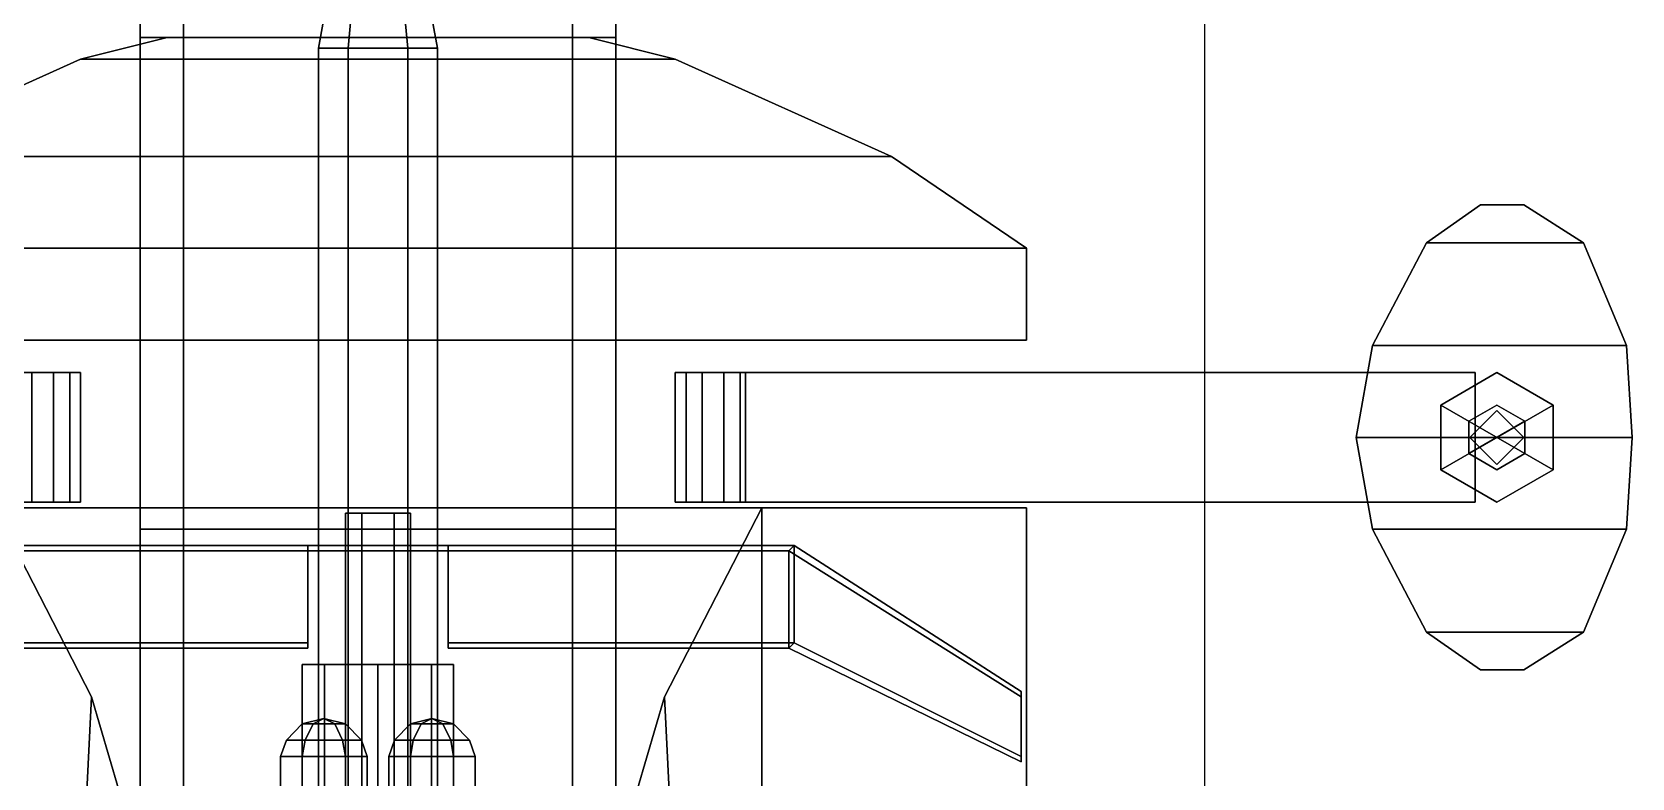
# Model space of a CAD drawing. Header units: millimetres. Extents: x -4.7 to 3, y -10.5 to 11.8.
# Drawn here: x -0.64 to 2.32, y -1.49 to -0.11 of the extents above; entities that cross this region are included whole.
import ezdxf

# ---------------------------------------------------------------- set-up
doc = ezdxf.new("R2010")
doc.units = ezdxf.units.MM
for name, color, linetype in [('drawing', 9, 'Continuous'), ('f2', 8, 'Continuous'), ('foldables', 8, 'Continuous'), ('gun', 1, 'Continuous'), ('sleeve', 5, 'Continuous'), ('supports', 5, 'Continuous'), ('turret', 2, 'Continuous')]:
    doc.layers.add(name, color=color, linetype=linetype)
picture_1 = doc.add_image_def('image1.gif', size_in_pixel=(980, 444))

msp = doc.modelspace()

# ---------------------------------------------------------------- linework, layer by layer
for points in [[(-0.44, 2.97, 0.77), (-0.44, -3.66, 0.77), (-0.44, -3.66, 1.06), (-0.44, 2.97, 1.06)], [(-0.44, -3.66, 1.06), (-0.36, -3.66, 1.06), (-0.36, 2.97, 1.06), (-0.44, 2.97, 1.06)], [(-0.36, 2.97, 0.77), (-0.36, -3.66, 0.77), (-0.44, -3.66, 0.77), (-0.44, 2.97, 0.77)], [(-0.36, 2.97, 1.06), (-0.36, -3.66, 1.06), (-0.36, -3.66, 0.77), (-0.36, 2.97, 0.77)], [(0.44, 2.97, 0.77), (0.44, -3.66, 0.77), (0.36, -3.66, 0.77), (0.36, 2.97, 0.77)], [(0.36, -3.66, 1.06), (0.44, -3.66, 1.06), (0.44, 2.97, 1.06), (0.36, 2.97, 1.06)], [(0.36, 2.97, 0.77), (0.36, -3.66, 0.77), (0.36, -3.66, 1.06), (0.36, 2.97, 1.06)], [(0.44, 2.97, 1.06), (0.44, -3.66, 1.06), (0.44, -3.66, 0.77), (0.44, 2.97, 0.77)], [(-0.55, -0.16, 1.27), (0.55, -0.16, 1.27), (0.39, -0.12, 1.27), (-0.39, -0.12, 1.27)], [(0.39, -0.12, 1.23), (0.55, -0.16, 1.23), (-0.55, -0.16, 1.23), (-0.39, -0.12, 1.23)], [(-0.39, -0.12, 1.23), (-0.55, -0.16, 1.23), (-0.55, -0.16, 1.27), (-0.39, -0.12, 1.27)], [(0.44, -0.12, 1.23), (0.44, -0.12, 1.06), (-0.44, -0.12, 1.06), (-0.44, -0.12, 1.23)], [(-0.44, -0.12, 1.06), (-0.44, -0.68, 1.06), (-0.44, -0.68, 1.23), (-0.44, -0.12, 1.23)], [(-0.39, -0.12, 1.27), (0.39, -0.12, 1.27), (0.39, -0.12, 1.23), (-0.39, -0.12, 1.23)], [(0.36, -0.12, 1.06), (0.36, -0.68, 1.06), (-0.36, -0.68, 1.06), (-0.36, -0.12, 1.06)], [(0.39, -0.12, 1.27), (0.55, -0.16, 1.27), (0.55, -0.16, 1.23), (0.39, -0.12, 1.23)], [(0.44, -0.68, 1.23), (0.44, -0.68, 1.06), (0.44, -0.12, 1.06), (0.44, -0.12, 1.23)], [(0.55, -0.16, 1.23), (0.95, -0.34, 1.23), (-0.95, -0.34, 1.23), (-0.55, -0.16, 1.23)], [(-0.95, -0.34, 1.27), (0.95, -0.34, 1.27), (0.55, -0.16, 1.27), (-0.55, -0.16, 1.27)], [(-0.55, -0.16, 1.23), (-0.95, -0.34, 1.23), (-0.95, -0.34, 1.27), (-0.55, -0.16, 1.27)], [(0.55, -0.16, 1.27), (0.95, -0.34, 1.27), (0.95, -0.34, 1.23), (0.55, -0.16, 1.23)], [(-1.2, -0.51, 1.27), (1.2, -0.51, 1.27), (0.95, -0.34, 1.27), (-0.95, -0.34, 1.27)], [(0.95, -0.34, 1.23), (1.2, -0.51, 1.23), (-1.2, -0.51, 1.23), (-0.95, -0.34, 1.23)], [(0.95, -0.34, 1.27), (1.2, -0.51, 1.27), (1.2, -0.51, 1.23), (0.95, -0.34, 1.23)], [(-1.2, -0.68, 1.27), (1.2, -0.68, 1.27), (1.2, -0.51, 1.27), (-1.2, -0.51, 1.27)], [(1.2, -0.51, 1.23), (1.2, -0.68, 1.23), (-1.2, -0.68, 1.23), (-1.2, -0.51, 1.23)], [(1.2, -0.51, 1.27), (1.2, -0.68, 1.27), (1.2, -0.68, 1.23), (1.2, -0.51, 1.23)], [(-1.2, -0.68, 1.23), (1.2, -0.68, 1.23), (1.2, -0.68, 1.27), (-1.2, -0.68, 1.27)], [(-0.44, -0.68, 1.23), (-0.44, -0.68, 1.06), (0.44, -0.68, 1.06), (0.44, -0.68, 1.23)], [(-1.2, -2.96, 1.27), (1.2, -2.96, 1.27), (1.2, -0.99, 1.27), (-1.2, -0.99, 1.27)], [(1.2, -0.99, 1.23), (1.2, -2.96, 1.23), (-1.2, -2.96, 1.23), (-1.2, -0.99, 1.23)], [(-1.2, -0.99, 1.27), (1.2, -0.99, 1.27), (1.2, -0.99, 1.23), (-1.2, -0.99, 1.23)], [(1.2, -0.99, 1.27), (1.2, -2.96, 1.27), (1.2, -2.96, 1.23), (1.2, -0.99, 1.23)], [(-0.44, -1.03, 1.06), (-0.44, -3.62, 1.06), (-0.44, -3.62, 1.23), (-0.44, -1.03, 1.23)], [(0.44, -1.03, 1.23), (0.44, -1.03, 1.06), (-0.44, -1.03, 1.06), (-0.44, -1.03, 1.23)], [(0.36, -1.03, 1.06), (0.36, -3.62, 1.06), (-0.36, -3.62, 1.06), (-0.36, -1.03, 1.06)], [(0.44, -3.62, 1.23), (0.44, -3.62, 1.06), (0.44, -1.03, 1.06), (0.44, -1.03, 1.23)]]:
    msp.add_3dface(points)
at = {"layer": 'f2'}
for points in [[(0.53, -1.34, 1.31), (0.61, -2.96, 1.31), (0.71, -2.96, 1.31), (0.71, -0.99, 1.31)], [(0.71, -0.99, 1.27), (0.53, -1.34, 1.27), (0.53, -1.34, 1.31), (0.71, -0.99, 1.31)], [(0.71, -2.96, 1.27), (0.61, -2.96, 1.27), (0.53, -1.34, 1.27), (0.71, -0.99, 1.27)], [(1.2, -2.96, 1.27), (0.71, -2.96, 1.27), (0.71, -0.99, 1.27), (1.2, -0.99, 1.27)], [(0.71, -0.99, 1.31), (0.71, -2.96, 1.31), (1.2, -2.96, 1.31), (1.2, -0.99, 1.31)], [(1.2, -0.99, 1.27), (0.71, -0.99, 1.27), (0.71, -0.99, 1.31), (1.2, -0.99, 1.31)], [(1.2, -0.99, 1.31), (1.2, -2.96, 1.31), (1.2, -2.96, 1.27), (1.2, -0.99, 1.27)], [(0.61, -2.96, 1.27), (0.48, -2.64, 1.27), (0.43, -1.68, 1.27), (0.53, -1.34, 1.27)], [(0.43, -1.68, 1.31), (0.48, -2.64, 1.31), (0.61, -2.96, 1.31), (0.53, -1.34, 1.31)]]:
    msp.add_3dface(points, dxfattribs=at)
at = {"layer": 'foldables'}
for points in [[(-0.71, -2.96, 1.31), (-0.61, -2.96, 1.31), (-0.53, -1.34, 1.31), (-0.71, -0.99, 1.31)], [(-0.53, -1.34, 1.27), (-0.61, -2.96, 1.27), (-0.71, -2.96, 1.27), (-0.71, -0.99, 1.27)], [(-0.71, -0.99, 1.31), (-0.53, -1.34, 1.31), (-0.53, -1.34, 1.27), (-0.71, -0.99, 1.27)], [(-0.43, -1.68, 1.27), (-0.48, -2.64, 1.27), (-0.61, -2.96, 1.27), (-0.53, -1.34, 1.27)], [(-0.61, -2.96, 1.31), (-0.48, -2.64, 1.31), (-0.43, -1.68, 1.31), (-0.53, -1.34, 1.31)]]:
    msp.add_3dface(points, dxfattribs=at)
at = {"layer": 'gun'}
for points in [[(-0.055, -0.14, 2.5647), (-0.11, -0.14, 2.66), (-0.09, -0.03, 2.66), (-0.045, -0.03, 2.5821)], [(-0.11, -0.14, 2.66), (-0.055, -0.14, 2.7553), (-0.045, -0.03, 2.7379), (-0.09, -0.03, 2.66)], [(0.055, -0.14, 2.5647), (-0.055, -0.14, 2.5647), (-0.045, -0.03, 2.5821), (0.045, -0.03, 2.5821)], [(-0.055, -0.14, 2.7553), (0.055, -0.14, 2.7553), (0.045, -0.03, 2.7379), (-0.045, -0.03, 2.7379)], [(0.11, -0.14, 2.66), (0.055, -0.14, 2.5647), (0.045, -0.03, 2.5821), (0.09, -0.03, 2.66)], [(0.055, -0.14, 2.7553), (0.11, -0.14, 2.66), (0.09, -0.03, 2.66), (0.045, -0.03, 2.7379)], [(-0.055, -0.14, 2.7553), (-0.11, -0.14, 2.66), (-0.11, -2.92, 2.66), (-0.055, -2.92, 2.7553)], [(-0.11, -0.14, 2.66), (-0.055, -0.14, 2.5647), (-0.055, -2.92, 2.5647), (-0.11, -2.92, 2.66)], [(0.055, -0.14, 2.7553), (-0.055, -0.14, 2.7553), (-0.055, -2.92, 2.7553), (0.055, -2.92, 2.7553)], [(-0.055, -0.14, 2.5647), (0.055, -0.14, 2.5647), (0.055, -2.92, 2.5647), (-0.055, -2.92, 2.5647)], [(0.11, -0.14, 2.66), (0.055, -0.14, 2.7553), (0.055, -2.92, 2.7553), (0.11, -2.92, 2.66)], [(0.055, -0.14, 2.5647), (0.11, -0.14, 2.66), (0.11, -2.92, 2.66), (0.055, -2.92, 2.5647)]]:
    msp.add_3dface(points, dxfattribs=at)
at = {"layer": 'sleeve'}
for points in [[(-0.099, -1.28, 2.769), (-0.14, -1.28, 2.67), (-0.14, -2.92, 2.67), (-0.099, -2.92, 2.769)], [(-0.14, -1.28, 2.67), (-0.099, -1.28, 2.571), (-0.099, -2.92, 2.571), (-0.14, -2.92, 2.67)], [(0.099, -1.28, 2.769), (-0.14, -1.28, 2.67), (-0.099, -1.28, 2.769), (0, -1.28, 2.81)], [(0.14, -1.28, 2.67), (-0.099, -1.28, 2.571), (-0.14, -1.28, 2.67), (0.099, -1.28, 2.769)], [(0, -1.28, 2.81), (-0.099, -1.28, 2.769), (-0.099, -2.92, 2.769), (0, -2.92, 2.81)], [(-0.099, -1.28, 2.571), (0, -1.28, 2.53), (0, -2.92, 2.53), (-0.099, -2.92, 2.571)], [(0.099, -1.28, 2.571), (0, -1.28, 2.53), (-0.099, -1.28, 2.571), (0.14, -1.28, 2.67)], [(0.099, -1.28, 2.769), (0, -1.28, 2.81), (0, -2.92, 2.81), (0.099, -2.92, 2.769)], [(0, -1.28, 2.53), (0.099, -1.28, 2.571), (0.099, -2.92, 2.571), (0, -2.92, 2.53)], [(0.14, -1.28, 2.67), (0.099, -1.28, 2.769), (0.099, -2.92, 2.769), (0.14, -2.92, 2.67)], [(0.099, -1.28, 2.571), (0.14, -1.28, 2.67), (0.14, -2.92, 2.67), (0.099, -2.92, 2.571)], [(-0.14, -1.39, 2.88), (-0.1693, -1.42, 2.88), (-0.1346, -1.42, 2.94), (-0.12, -1.39, 2.9146)], [(-0.12, -1.39, 2.8454), (-0.1346, -1.42, 2.82), (-0.1693, -1.42, 2.88), (-0.14, -1.39, 2.88)], [(-0.1, -1.38, 2.88), (-0.14, -1.39, 2.88), (-0.12, -1.39, 2.9146), (-0.1, -1.38, 2.88)], [(-0.1, -1.38, 2.88), (-0.12, -1.39, 2.8454), (-0.14, -1.39, 2.88), (-0.1, -1.38, 2.88)], [(-0.12, -1.39, 2.9146), (-0.1346, -1.42, 2.94), (-0.0654, -1.42, 2.94), (-0.08, -1.39, 2.9146)], [(-0.08, -1.39, 2.8454), (-0.0654, -1.42, 2.82), (-0.1346, -1.42, 2.82), (-0.12, -1.39, 2.8454)], [(-0.1, -1.38, 2.88), (-0.12, -1.39, 2.9146), (-0.08, -1.39, 2.9146), (-0.1, -1.38, 2.88)], [(-0.1, -1.38, 2.88), (-0.08, -1.39, 2.8454), (-0.12, -1.39, 2.8454), (-0.1, -1.38, 2.88)], [(-0.1, -1.38, 2.88), (-0.08, -1.39, 2.9146), (-0.06, -1.39, 2.88), (-0.1, -1.38, 2.88)], [(-0.1, -1.38, 2.88), (-0.06, -1.39, 2.88), (-0.08, -1.39, 2.8454), (-0.1, -1.38, 2.88)], [(-0.08, -1.39, 2.9146), (-0.0654, -1.42, 2.94), (-0.0307, -1.42, 2.88), (-0.06, -1.39, 2.88)], [(-0.06, -1.39, 2.88), (-0.0307, -1.42, 2.88), (-0.0654, -1.42, 2.82), (-0.08, -1.39, 2.8454)], [(0.06, -1.39, 2.88), (0.0307, -1.42, 2.88), (0.0654, -1.42, 2.94), (0.08, -1.39, 2.9146)], [(0.08, -1.39, 2.8454), (0.0654, -1.42, 2.82), (0.0307, -1.42, 2.88), (0.06, -1.39, 2.88)], [(0.1, -1.38, 2.88), (0.06, -1.39, 2.88), (0.08, -1.39, 2.9146), (0.1, -1.38, 2.88)], [(0.1, -1.38, 2.88), (0.08, -1.39, 2.8454), (0.06, -1.39, 2.88), (0.1, -1.38, 2.88)], [(0.08, -1.39, 2.9146), (0.0654, -1.42, 2.94), (0.1346, -1.42, 2.94), (0.12, -1.39, 2.9146)], [(0.12, -1.39, 2.8454), (0.1346, -1.42, 2.82), (0.0654, -1.42, 2.82), (0.08, -1.39, 2.8454)], [(0.1, -1.38, 2.88), (0.08, -1.39, 2.9146), (0.12, -1.39, 2.9146), (0.1, -1.38, 2.88)], [(0.1, -1.38, 2.88), (0.12, -1.39, 2.8454), (0.08, -1.39, 2.8454), (0.1, -1.38, 2.88)], [(0.1, -1.38, 2.88), (0.12, -1.39, 2.9146), (0.14, -1.39, 2.88), (0.1, -1.38, 2.88)], [(0.1, -1.38, 2.88), (0.14, -1.39, 2.88), (0.12, -1.39, 2.8454), (0.1, -1.38, 2.88)], [(0.12, -1.39, 2.9146), (0.1346, -1.42, 2.94), (0.1693, -1.42, 2.88), (0.14, -1.39, 2.88)], [(0.14, -1.39, 2.88), (0.1693, -1.42, 2.88), (0.1346, -1.42, 2.82), (0.12, -1.39, 2.8454)], [(-0.1693, -1.42, 2.88), (-0.18, -1.45, 2.88), (-0.14, -1.45, 2.9493), (-0.1346, -1.42, 2.94)], [(-0.1346, -1.42, 2.82), (-0.14, -1.45, 2.8107), (-0.18, -1.45, 2.88), (-0.1693, -1.42, 2.88)], [(-0.1346, -1.42, 2.94), (-0.14, -1.45, 2.9493), (-0.06, -1.45, 2.9493), (-0.0654, -1.42, 2.94)], [(-0.0654, -1.42, 2.82), (-0.06, -1.45, 2.8107), (-0.14, -1.45, 2.8107), (-0.1346, -1.42, 2.82)], [(-0.0654, -1.42, 2.94), (-0.06, -1.45, 2.9493), (-0.02, -1.45, 2.88), (-0.0307, -1.42, 2.88)], [(-0.0307, -1.42, 2.88), (-0.02, -1.45, 2.88), (-0.06, -1.45, 2.8107), (-0.0654, -1.42, 2.82)], [(0.0307, -1.42, 2.88), (0.02, -1.45, 2.88), (0.06, -1.45, 2.9493), (0.0654, -1.42, 2.94)], [(0.0654, -1.42, 2.82), (0.06, -1.45, 2.8107), (0.02, -1.45, 2.88), (0.0307, -1.42, 2.88)], [(0.0654, -1.42, 2.94), (0.06, -1.45, 2.9493), (0.14, -1.45, 2.9493), (0.1346, -1.42, 2.94)], [(0.1346, -1.42, 2.82), (0.14, -1.45, 2.8107), (0.06, -1.45, 2.8107), (0.0654, -1.42, 2.82)], [(0.1346, -1.42, 2.94), (0.14, -1.45, 2.9493), (0.18, -1.45, 2.88), (0.1693, -1.42, 2.88)], [(0.1693, -1.42, 2.88), (0.18, -1.45, 2.88), (0.14, -1.45, 2.8107), (0.1346, -1.42, 2.82)], [(-0.14, -1.45, 2.9493), (-0.18, -1.45, 2.88), (-0.18, -3, 2.88), (-0.14, -3, 2.9493)], [(-0.18, -1.45, 2.88), (-0.14, -1.45, 2.8107), (-0.14, -3, 2.8107), (-0.18, -3, 2.88)], [(-0.06, -1.45, 2.9493), (-0.14, -1.45, 2.9493), (-0.14, -3, 2.9493), (-0.06, -3, 2.9493)], [(-0.14, -1.45, 2.8107), (-0.06, -1.45, 2.8107), (-0.06, -3, 2.8107), (-0.14, -3, 2.8107)], [(-0.02, -1.45, 2.88), (-0.06, -1.45, 2.9493), (-0.06, -3, 2.9493), (-0.02, -3, 2.88)], [(-0.06, -1.45, 2.8107), (-0.02, -1.45, 2.88), (-0.02, -3, 2.88), (-0.06, -3, 2.8107)], [(0.06, -1.45, 2.9493), (0.02, -1.45, 2.88), (0.02, -3, 2.88), (0.06, -3, 2.9493)], [(0.02, -1.45, 2.88), (0.06, -1.45, 2.8107), (0.06, -3, 2.8107), (0.02, -3, 2.88)], [(0.14, -1.45, 2.9493), (0.06, -1.45, 2.9493), (0.06, -3, 2.9493), (0.14, -3, 2.9493)], [(0.06, -1.45, 2.8107), (0.14, -1.45, 2.8107), (0.14, -3, 2.8107), (0.06, -3, 2.8107)], [(0.18, -1.45, 2.88), (0.14, -1.45, 2.9493), (0.14, -3, 2.9493), (0.18, -3, 2.88)], [(0.14, -1.45, 2.8107), (0.18, -1.45, 2.88), (0.18, -3, 2.88), (0.14, -3, 2.8107)]]:
    msp.add_3dface(points, dxfattribs=at)
at = {"layer": 'supports'}
for points in [[(2.04, -0.43), (1.94, -0.5), (1.94, -0.5, 0.05), (2.04, -0.43, 0.05)], [(2.04, -0.43, 0.05), (1.94, -0.5, 0.05), (2.23, -0.5, 0.05), (2.12, -0.43, 0.05)], [(2.12, -0.43), (2.04, -0.43), (2.04, -0.43, 0.05), (2.12, -0.43, 0.05)], [(2.12, -0.43, 0.05), (2.23, -0.5, 0.05), (2.23, -0.5), (2.12, -0.43)], [(1.94, -0.5), (1.84, -0.69), (1.84, -0.69, 0.05), (1.94, -0.5, 0.05)], [(1.94, -0.5, 0.05), (1.84, -0.69, 0.05), (2.31, -0.69, 0.05), (2.23, -0.5, 0.05)], [(2.23, -0.5, 0.05), (2.31, -0.69, 0.05), (2.31, -0.69), (2.23, -0.5)], [(1.84, -0.69), (1.81, -0.86), (1.81, -0.86, 0.05), (1.84, -0.69, 0.05)], [(1.84, -0.69, 0.05), (1.81, -0.86, 0.05), (2.32, -0.86, 0.05), (2.31, -0.69, 0.05)], [(2.31, -0.69, 0.05), (2.32, -0.86, 0.05), (2.32, -0.86), (2.31, -0.69)], [(-0.6, -0.74, 1.28), (-0.64, -0.74, 0.92), (-0.68, -0.74, 0.88), (-0.67, -0.74, 1.29)], [(-0.68, -0.74, 0.88), (-0.64, -0.74, 0.92), (-0.64, -0.98, 0.92), (-0.68, -0.98, 0.88)], [(-0.67, -0.98, 1.29), (-0.6, -0.98, 1.28), (-0.6, -0.74, 1.28), (-0.67, -0.74, 1.29)], [(-0.55, -0.74, 1.21), (-0.57, -0.74, 1.1), (-0.64, -0.74, 0.92), (-0.6, -0.74, 1.28)], [(-0.64, -0.74, 0.92), (-0.57, -0.74, 1.1), (-0.57, -0.98, 1.1), (-0.64, -0.98, 0.92)], [(-0.6, -0.98, 1.28), (-0.55, -0.98, 1.21), (-0.55, -0.74, 1.21), (-0.6, -0.74, 1.28)], [(-0.55, -0.98, 1.21), (-0.57, -0.98, 1.1), (-0.57, -0.74, 1.1), (-0.55, -0.74, 1.21)], [(0.64, -0.74, 0.92), (0.57, -0.74, 1.1), (0.55, -0.74, 1.21), (0.6, -0.74, 1.28)], [(0.6, -0.74, 1.28), (0.55, -0.74, 1.21), (0.55, -0.98, 1.21), (0.6, -0.98, 1.28)], [(0.55, -0.74, 1.21), (0.57, -0.74, 1.1), (0.57, -0.98, 1.1), (0.55, -0.98, 1.21)], [(0.64, -0.98, 0.92), (0.57, -0.98, 1.1), (0.57, -0.74, 1.1), (0.64, -0.74, 0.92)], [(0.68, -0.74, 0.88), (0.64, -0.74, 0.92), (0.6, -0.74, 1.28), (0.67, -0.74, 1.29)], [(0.67, -0.74, 1.29), (0.6, -0.74, 1.28), (0.6, -0.98, 1.28), (0.67, -0.98, 1.29)], [(0.68, -0.98, 0.88), (0.64, -0.98, 0.92), (0.64, -0.74, 0.92), (0.68, -0.74, 0.88)], [(2.03, -0.74, 0.52), (0.68, -0.74, 0.88), (0.67, -0.74, 1.29), (2.03, -0.74, 0.73)], [(2.03, -0.74, 0.73), (0.67, -0.74, 1.29), (0.67, -0.98, 1.29), (2.03, -0.98, 0.73)], [(2.03, -0.98, 0.52), (0.68, -0.98, 0.88), (0.68, -0.74, 0.88), (2.03, -0.74, 0.52)], [(2.07, -0.74, 0.02), (1.9661, -0.8, 0.02), (1.9661, -0.8, 0.56), (2.07, -0.74, 0.56)], [(2.1739, -0.92, 0.02), (1.9661, -0.8, 0.02), (2.07, -0.74, 0.02), (2.1739, -0.8, 0.02)], [(2.1739, -0.8, 0.56), (2.07, -0.74, 0.56), (1.9661, -0.8, 0.56), (1.9661, -0.92, 0.56)], [(2.03, -0.98, 0.73), (2.03, -0.98, 0.52), (2.03, -0.74, 0.52), (2.03, -0.74, 0.73)], [(2.1739, -0.8, 0.02), (2.07, -0.74, 0.02), (2.07, -0.74, 0.56), (2.1739, -0.8, 0.56)], [(1.9661, -0.8, 0.02), (1.9661, -0.92, 0.02), (1.9661, -0.92, 0.56), (1.9661, -0.8, 0.56)], [(2.07, -0.98, 0.02), (1.9661, -0.92, 0.02), (1.9661, -0.8, 0.02), (2.1739, -0.92, 0.02)], [(2.1739, -0.92, 0.56), (2.1739, -0.8, 0.56), (1.9661, -0.92, 0.56), (2.07, -0.98, 0.56)], [(2.07, -0.8, 0.56), (2.018, -0.83, 0.56), (2.018, -0.83, 0.78), (2.07, -0.8, 0.78)], [(2.122, -0.83, 0.78), (2.07, -0.8, 0.78), (2.018, -0.83, 0.78), (2.018, -0.89, 0.78)], [(2.07, -0.81, 0.78), (2.02, -0.86, 0.78), (2.02, -0.86, 0.97), (2.07, -0.81, 0.97)], [(2.12, -0.86, 0.97), (2.07, -0.81, 0.97), (2.02, -0.86, 0.97), (2.07, -0.91, 0.97)], [(2.122, -0.83, 0.56), (2.07, -0.8, 0.56), (2.07, -0.8, 0.78), (2.122, -0.83, 0.78)], [(2.12, -0.86, 0.78), (2.07, -0.81, 0.78), (2.07, -0.81, 0.97), (2.12, -0.86, 0.97)], [(2.1739, -0.92, 0.02), (2.1739, -0.8, 0.02), (2.1739, -0.8, 0.56), (2.1739, -0.92, 0.56)], [(2.018, -0.83, 0.56), (2.018, -0.89, 0.56), (2.018, -0.89, 0.78), (2.018, -0.83, 0.78)], [(2.122, -0.89, 0.78), (2.122, -0.83, 0.78), (2.018, -0.89, 0.78), (2.07, -0.92, 0.78)], [(2.122, -0.89, 0.56), (2.122, -0.83, 0.56), (2.122, -0.83, 0.78), (2.122, -0.89, 0.78)], [(1.84, -1.03, 0.05), (1.81, -0.86, 0.05), (1.81, -0.86), (1.84, -1.03)], [(2.32, -0.86, 0.05), (1.81, -0.86, 0.05), (1.84, -1.03, 0.05), (2.31, -1.03, 0.05)], [(2.02, -0.86, 0.78), (2.07, -0.91, 0.78), (2.07, -0.91, 0.97), (2.02, -0.86, 0.97)], [(2.07, -0.91, 0.78), (2.12, -0.86, 0.78), (2.12, -0.86, 0.97), (2.07, -0.91, 0.97)], [(2.31, -1.03), (2.32, -0.86), (2.32, -0.86, 0.05), (2.31, -1.03, 0.05)], [(2.018, -0.89, 0.56), (2.07, -0.92, 0.56), (2.07, -0.92, 0.78), (2.018, -0.89, 0.78)], [(2.07, -0.92, 0.56), (2.122, -0.89, 0.56), (2.122, -0.89, 0.78), (2.07, -0.92, 0.78)], [(1.9661, -0.92, 0.02), (2.07, -0.98, 0.02), (2.07, -0.98, 0.56), (1.9661, -0.92, 0.56)], [(2.07, -0.98, 0.02), (2.1739, -0.92, 0.02), (2.1739, -0.92, 0.56), (2.07, -0.98, 0.56)], [(-0.68, -0.98, 0.88), (-0.64, -0.98, 0.92), (-0.6, -0.98, 1.28), (-0.67, -0.98, 1.29)], [(-0.64, -0.98, 0.92), (-0.57, -0.98, 1.1), (-0.55, -0.98, 1.21), (-0.6, -0.98, 1.28)], [(0.55, -0.98, 1.21), (0.57, -0.98, 1.1), (0.64, -0.98, 0.92), (0.6, -0.98, 1.28)], [(0.6, -0.98, 1.28), (0.64, -0.98, 0.92), (0.68, -0.98, 0.88), (0.67, -0.98, 1.29)], [(0.67, -0.98, 1.29), (0.68, -0.98, 0.88), (2.03, -0.98, 0.52), (2.03, -0.98, 0.73)], [(1.94, -1.22, 0.05), (1.84, -1.03, 0.05), (1.84, -1.03), (1.94, -1.22)], [(2.31, -1.03, 0.05), (1.84, -1.03, 0.05), (1.94, -1.22, 0.05), (2.23, -1.22, 0.05)], [(2.23, -1.22), (2.31, -1.03), (2.31, -1.03, 0.05), (2.23, -1.22, 0.05)], [(2.04, -1.29, 0.05), (1.94, -1.22, 0.05), (1.94, -1.22), (2.04, -1.29)], [(2.23, -1.22, 0.05), (1.94, -1.22, 0.05), (2.04, -1.29, 0.05), (2.12, -1.29, 0.05)], [(2.12, -1.29), (2.23, -1.22), (2.23, -1.22, 0.05), (2.12, -1.29, 0.05)], [(2.12, -1.29, 0.05), (2.04, -1.29, 0.05), (2.04, -1.29), (2.12, -1.29)]]:
    msp.add_3dface(points, dxfattribs=at)
at = {"layer": 'turret'}
for points in [[(-0.03, -1, 2.272), (-0.06, -1, 2.22), (-0.06, -1.8, 2.22), (-0.03, -1.8, 2.272)], [(-0.06, -1, 2.22), (-0.03, -1, 2.168), (-0.03, -1.8, 2.168), (-0.06, -1.8, 2.22)], [(0.06, -1, 2.22), (-0.06, -1, 2.22), (-0.03, -1, 2.272), (0.03, -1, 2.272)], [(0.03, -1, 2.168), (-0.03, -1, 2.168), (-0.06, -1, 2.22), (0.06, -1, 2.22)], [(0.03, -1, 2.272), (-0.03, -1, 2.272), (-0.03, -1.8, 2.272), (0.03, -1.8, 2.272)], [(-0.03, -1, 2.168), (0.03, -1, 2.168), (0.03, -1.8, 2.168), (-0.03, -1.8, 2.168)], [(0.06, -1, 2.22), (0.03, -1, 2.272), (0.03, -1.8, 2.272), (0.06, -1.8, 2.22)], [(0.03, -1, 2.168), (0.06, -1, 2.22), (0.06, -1.8, 2.22), (0.03, -1.8, 2.168)], [(0.77, -1.06, 2.32), (0.77, -1.06, 1.47), (-0.77, -1.06, 1.47), (-0.77, -1.06, 2.32)], [(0.77, -1.06, 1.47), (0.76, -1.07, 1.47), (-0.76, -1.07, 1.47), (-0.77, -1.06, 1.47)], [(-0.13, -1.24, 3.28), (-0.13, -1.06, 3), (-0.77, -1.06, 3), (-0.77, -1.24, 3.28)], [(-0.13, -1.06, 3), (-0.13, -1.06, 2.32), (-0.77, -1.06, 2.32), (-0.77, -1.06, 3)], [(-0.13, -1.06, 2.32), (-0.13, -1.07, 2.32), (0.13, -1.07, 2.32), (0.13, -1.06, 2.32)], [(-0.13, -1.25, 3.28), (-0.13, -1.07, 3), (-0.13, -1.06, 3), (-0.13, -1.24, 3.28)], [(-0.13, -1.07, 3), (-0.13, -1.07, 2.32), (-0.13, -1.06, 2.32), (-0.13, -1.06, 3)], [(0.13, -1.06, 3), (0.13, -1.07, 3), (0.13, -1.25, 3.28), (0.13, -1.24, 3.28)], [(0.77, -1.24, 3.28), (0.77, -1.06, 3), (0.13, -1.06, 3), (0.13, -1.24, 3.28)], [(0.77, -1.06, 3), (0.77, -1.06, 2.32), (0.13, -1.06, 2.32), (0.13, -1.06, 3)], [(0.13, -1.06, 2.32), (0.13, -1.07, 2.32), (0.13, -1.07, 3), (0.13, -1.06, 3)], [(1.19, -1.33, 1.47), (1.19, -1.34, 1.47), (0.76, -1.07, 1.47), (0.77, -1.06, 1.47)], [(1.19, -1.33, 3), (1.19, -1.33, 1.47), (0.77, -1.06, 1.47), (0.77, -1.06, 3)], [(1.19, -1.45, 3.28), (1.19, -1.33, 3), (0.77, -1.06, 3), (0.77, -1.24, 3.28)], [(-0.76, -1.07, 2.32), (-0.76, -1.07, 1.47), (0.76, -1.07, 1.47), (0.76, -1.07, 2.32)], [(-0.76, -1.25, 3.28), (-0.76, -1.07, 3), (-0.13, -1.07, 3), (-0.13, -1.25, 3.28)], [(-0.76, -1.07, 3), (-0.76, -1.07, 2.32), (-0.13, -1.07, 2.32), (-0.13, -1.07, 3)], [(0.13, -1.25, 3.28), (0.13, -1.07, 3), (0.76, -1.07, 3), (0.76, -1.25, 3.28)], [(0.13, -1.07, 3), (0.13, -1.07, 2.32), (0.76, -1.07, 2.32), (0.76, -1.07, 3)], [(0.76, -1.07, 3), (0.76, -1.07, 1.47), (1.19, -1.34, 1.47), (1.19, -1.34, 3)], [(0.76, -1.25, 3.28), (0.76, -1.07, 3), (1.19, -1.34, 3), (1.19, -1.46, 3.28)], [(-0.77, -1.24, 3.28), (-0.76, -1.25, 3.28), (-0.13, -1.25, 3.28), (-0.13, -1.24, 3.28)], [(0.13, -1.24, 3.28), (0.13, -1.25, 3.28), (0.76, -1.25, 3.28), (0.77, -1.24, 3.28)], [(0.77, -1.24, 3.28), (0.76, -1.25, 3.28), (1.19, -1.46, 3.28), (1.19, -1.45, 3.28)], [(1.19, -1.34, 3), (1.19, -1.34, 1.47), (1.19, -1.33, 1.47), (1.19, -1.33, 3)], [(1.19, -1.46, 3.28), (1.19, -1.34, 3), (1.19, -1.33, 3), (1.19, -1.45, 3.28)]]:
    msp.add_3dface(points, dxfattribs=at)

# ---------------------------------------------------------------- pictures from other files: only their frames are drawn
at = {"layer": 'drawing'}
image = msp.add_image(picture_1, insert=(1.53, 3.31, -9.22), size_in_units=(13.826, 6.264), rotation=-90, dxfattribs=dict(at, fade=51))
image.dxf.v_pixel = (-0.01410816, -9e-19)
image.dxf.flags = 15

doc.saveas('drawing.dxf')
